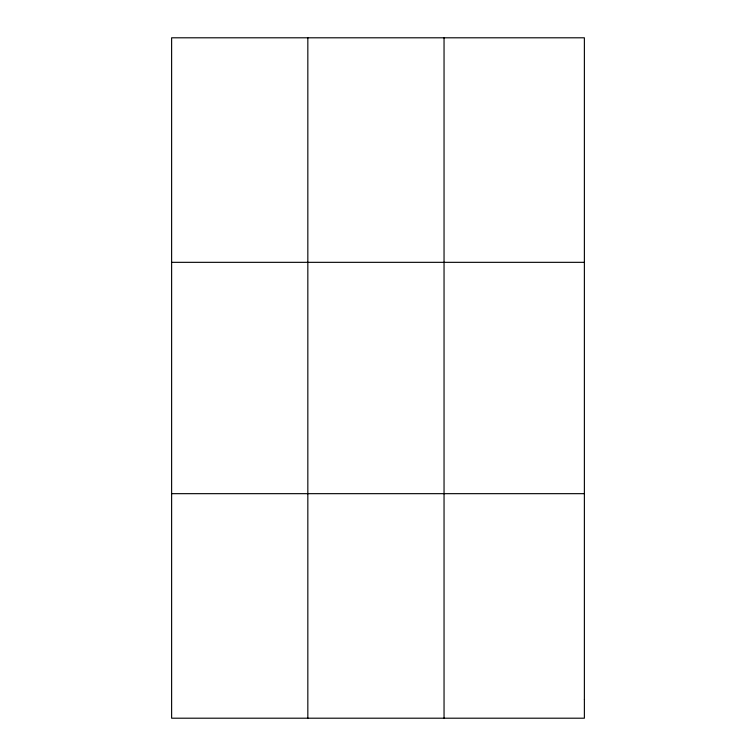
<?xml version="1.0" encoding="UTF-8"?>
<svg xmlns="http://www.w3.org/2000/svg" width="756" height="756" viewBox="0 0 756 756"><rect width="100%" height="100%" fill="white"/><g stroke="black" fill="none" stroke-linecap="round" stroke-linejoin="round"><path stroke-width="1.13" d="M171.621 262.332L584.379 262.332M171.621 493.668L584.379 493.668M444.046 37.8L444.046 718.2M307.834 37.8L307.834 718.2M584.379 699.489L584.379 718.2L171.621 718.2L171.621 37.8L584.379 37.8L584.379 699.489"/></g></svg>
